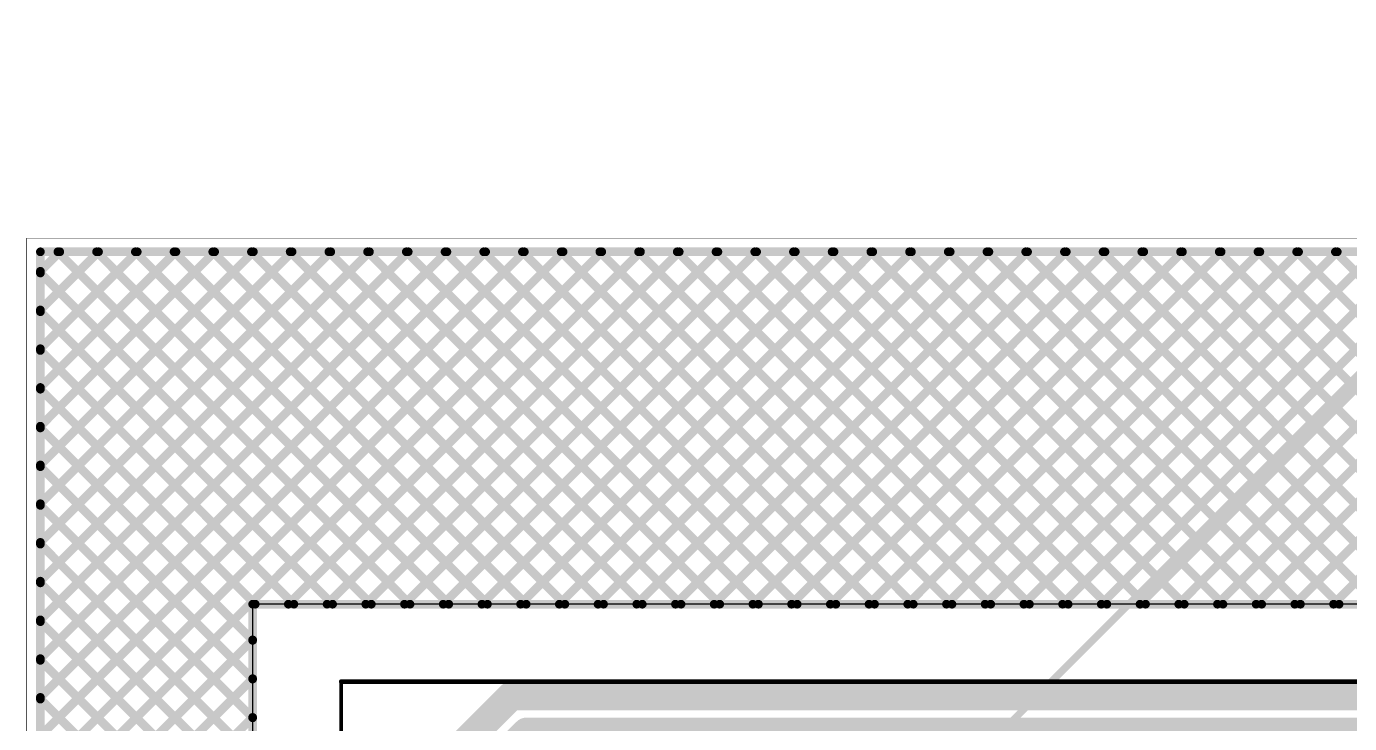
# Model space of a CAD drawing. Header units: millimetres. Extents: x 235 to 830, y 272 to 692.
# Drawn here: x 467.87 to 504.7, y 551.58 to 570.97 of the extents above; entities that cross this region are included whole.
import ezdxf

# ---------------------------------------------------------------- set-up
doc = ezdxf.new("R2010")
doc.units = ezdxf.units.MM
for name, color, linetype in [('BottomLayer', 5, 'Continuous'), ('KeepOutLayer', 6, 'Continuous'), ('Mechanical1', 6, 'Continuous'), ('Mechanical2', 216, 'Continuous'), ('Mechanical4', 56, 'Continuous'), ('TopLayer', 1, 'Continuous')]:
    doc.layers.add(name, color=color, linetype=linetype)

# ---------------------------------------------------------------- blocks, each defined once
blk = doc.blocks.new('ANTENNA_NFC_60MMX30MM_B_1')
at = {"layer": 'BottomLayer', "const_width": 0.8}
for points in [[(-29.6, 10.272), (-25.272, 14.6)], [(-25.272, 14.6), (0, 14.6)], [(0, 14.6), (1, 13.6)], [(1.651, 14.6), (25.272, 14.6)], [(25.272, 14.6), (29.6, 10.272)], [(-28.6, 9.838), (-24.838, 13.6)], [(-24.838, 13.6), (-0.492, 13.6)], [(-0.492, 13.6), (0.508, 12.6)], [(1, 13.6), (24.838, 13.6)], [(24.838, 13.6), (28.6, 9.838)], [(-27.6, 9.404), (-24.404, 12.6)], [(-24.404, 12.6), (-1, 12.6)], [(-1, 12.6), (0, 11.6)], [(0.508, 12.6), (24.404, 12.6)], [(24.404, 12.6), (27.6, 9.404)], [(-26.6, 8.97), (-23.97, 11.6)], [(-23.97, 11.6), (-1.651, 11.6)], [(0, 11.6), (23.97, 11.6)], [(23.97, 11.6), (26.6, 8.97)], [(-29.6, -10.272), (-29.6, 10.272)], [(29.6, 10.272), (29.6, -10.272)], [(-28.6, -9.838), (-28.6, 9.838)], [(28.6, -9.838), (28.6, 9.838)], [(-27.6, -9.404), (-27.6, 9.404)], [(27.6, -9.404), (27.6, 9.404)], [(-26.6, -8.97), (-26.6, 8.97)], [(26.6, -8.97), (26.6, 8.97)], [(-26.6, -8.97), (-23.97, -11.6)], [(23.97, -11.6), (26.6, -8.97)], [(-27.6, -9.404), (-24.404, -12.6)], [(24.404, -12.6), (27.6, -9.404)], [(-28.6, -9.838), (-24.838, -13.6)], [(24.838, -13.6), (28.6, -9.838)], [(-29.6, -10.272), (-25.272, -14.6)], [(25.272, -14.6), (29.6, -10.272)], [(-23.97, -11.6), (-15.494, -11.6)], [(15.494, -11.6), (23.97, -11.6)], [(-24.404, -12.6), (24.404, -12.6)], [(-24.838, -13.6), (24.838, -13.6)], [(-25.272, -14.6), (25.272, -14.6)]]:
    blk.add_lwpolyline(points, dxfattribs=at)
at = {"layer": 'BottomLayer', "const_width": 0.4}
for points in [[(-25.472, 14.6, 1), (-25.072, 14.6, 1)], [(-25.472, 14.6, 1), (-25.072, 14.6, 1)], [(-0.2, 14.6, 1), (0.2, 14.6, 1)], [(-0.2, 14.6, 1), (0.2, 14.6, 1)], [(1.451, 14.6, 1), (1.851, 14.6, 1)], [(25.072, 14.6, 1), (25.472, 14.6, 1)], [(25.072, 14.6, 1), (25.472, 14.6, 1)], [(-25.038, 13.6, 1), (-24.638, 13.6, 1)], [(-25.038, 13.6, 1), (-24.638, 13.6, 1)], [(-0.692, 13.6, 1), (-0.292, 13.6, 1)], [(-0.692, 13.6, 1), (-0.292, 13.6, 1)], [(0.8, 13.6, 1), (1.2, 13.6, 1)], [(0.8, 13.6, 1), (1.2, 13.6, 1)], [(24.638, 13.6, 1), (25.038, 13.6, 1)], [(24.638, 13.6, 1), (25.038, 13.6, 1)], [(-24.604, 12.6, 1), (-24.204, 12.6, 1)], [(-24.604, 12.6, 1), (-24.204, 12.6, 1)], [(-1.2, 12.6, 1), (-0.8, 12.6, 1)], [(-1.2, 12.6, 1), (-0.8, 12.6, 1)], [(0.308, 12.6, 1), (0.708, 12.6, 1)], [(0.308, 12.6, 1), (0.708, 12.6, 1)], [(24.204, 12.6, 1), (24.604, 12.6, 1)], [(24.204, 12.6, 1), (24.604, 12.6, 1)], [(-24.17, 11.6, 1), (-23.77, 11.6, 1)], [(-24.17, 11.6, 1), (-23.77, 11.6, 1)], [(-1.851, 11.6, 1), (-1.451, 11.6, 1)], [(-0.2, 11.6, 1), (0.2, 11.6, 1)], [(-0.2, 11.6, 1), (0.2, 11.6, 1)], [(23.77, 11.6, 1), (24.17, 11.6, 1)], [(23.77, 11.6, 1), (24.17, 11.6, 1)], [(-29.8, 10.272, 1), (-29.4, 10.272, 1)], [(-29.8, 10.272, 1), (-29.4, 10.272, 1)], [(29.4, 10.272, 1), (29.8, 10.272, 1)], [(29.4, 10.272, 1), (29.8, 10.272, 1)], [(-28.8, 9.838, 1), (-28.4, 9.838, 1)], [(-28.8, 9.838, 1), (-28.4, 9.838, 1)], [(28.4, 9.838, 1), (28.8, 9.838, 1)], [(28.4, 9.838, 1), (28.8, 9.838, 1)], [(-27.8, 9.404, 1), (-27.4, 9.404, 1)], [(-27.8, 9.404, 1), (-27.4, 9.404, 1)], [(27.4, 9.404, 1), (27.8, 9.404, 1)], [(27.4, 9.404, 1), (27.8, 9.404, 1)], [(-26.8, 8.97, 1), (-26.4, 8.97, 1)], [(-26.8, 8.97, 1), (-26.4, 8.97, 1)], [(26.4, 8.97, 1), (26.8, 8.97, 1)], [(26.4, 8.97, 1), (26.8, 8.97, 1)], [(-26.8, -8.97, 1), (-26.4, -8.97, 1)], [(-26.8, -8.97, 1), (-26.4, -8.97, 1)], [(26.4, -8.97, 1), (26.8, -8.97, 1)], [(26.4, -8.97, 1), (26.8, -8.97, 1)], [(-27.8, -9.404, 1), (-27.4, -9.404, 1)], [(-27.8, -9.404, 1), (-27.4, -9.404, 1)], [(27.4, -9.404, 1), (27.8, -9.404, 1)], [(27.4, -9.404, 1), (27.8, -9.404, 1)], [(-28.8, -9.838, 1), (-28.4, -9.838, 1)], [(-28.8, -9.838, 1), (-28.4, -9.838, 1)], [(28.4, -9.838, 1), (28.8, -9.838, 1)], [(28.4, -9.838, 1), (28.8, -9.838, 1)], [(-29.8, -10.272, 1), (-29.4, -10.272, 1)], [(-29.8, -10.272, 1), (-29.4, -10.272, 1)], [(29.4, -10.272, 1), (29.8, -10.272, 1)], [(29.4, -10.272, 1), (29.8, -10.272, 1)], [(-24.17, -11.6, 1), (-23.77, -11.6, 1)], [(-24.17, -11.6, 1), (-23.77, -11.6, 1)], [(-15.694, -11.6, 1), (-15.294, -11.6, 1)], [(-15.694, -11.6, 1), (-15.294, -11.6, 1)], [(15.294, -11.6, 1), (15.694, -11.6, 1)], [(15.294, -11.6, 1), (15.694, -11.6, 1)], [(23.77, -11.6, 1), (24.17, -11.6, 1)], [(23.77, -11.6, 1), (24.17, -11.6, 1)], [(-24.604, -12.6, 1), (-24.204, -12.6, 1)], [(-24.604, -12.6, 1), (-24.204, -12.6, 1)], [(24.204, -12.6, 1), (24.604, -12.6, 1)], [(24.204, -12.6, 1), (24.604, -12.6, 1)], [(-25.038, -13.6, 1), (-24.638, -13.6, 1)], [(-25.038, -13.6, 1), (-24.638, -13.6, 1)], [(24.638, -13.6, 1), (25.038, -13.6, 1)], [(24.638, -13.6, 1), (25.038, -13.6, 1)], [(-25.472, -14.6, 1), (-25.072, -14.6, 1)], [(-25.472, -14.6, 1), (-25.072, -14.6, 1)], [(25.072, -14.6, 1), (25.472, -14.6, 1)], [(25.072, -14.6, 1), (25.472, -14.6, 1)]]:
    blk.add_lwpolyline(points, format="xyb", close=True, dxfattribs=at)
at = {"layer": 'Mechanical1'}
for points, const_width in [([(-30, 15), (30, 15)], 0.127), ([(-30, -15), (-30, 15)], 0.1), ([(30, -15), (30, 15)], 0.1), ([(-30, -15), (30, -15)], 0.127)]:
    blk.add_lwpolyline(points, dxfattribs=dict(at, const_width=const_width))
for points, const_width in [([(-30.032, 15, 1), (-29.968, 15, 1)], 0.0635), ([(-30.025, 15, 1), (-29.975, 15, 1)], 0.05), ([(29.968, 15, 1), (30.032, 15, 1)], 0.0635), ([(29.975, 15, 1), (30.025, 15, 1)], 0.05), ([(-30.032, -15, 1), (-29.968, -15, 1)], 0.0635), ([(-30.025, -15, 1), (-29.975, -15, 1)], 0.05), ([(29.968, -15, 1), (30.032, -15, 1)], 0.0635), ([(29.975, -15, 1), (30.025, -15, 1)], 0.05)]:
    blk.add_lwpolyline(points, format="xyb", close=True, dxfattribs=dict(at, const_width=const_width))
at = {"layer": 'TopLayer', "const_width": 0.8}
for points in [[(-1.349, 11.6), (1.651, 14.6)], [(-1.651, 11.6), (-1.349, 11.6)]]:
    blk.add_lwpolyline(points, dxfattribs=at)
at = {"layer": 'TopLayer', "const_width": 0.4}
for points in [[(1.451, 14.6, 1), (1.851, 14.6, 1)], [(-1.851, 11.6, 1), (-1.451, 11.6, 1)], [(-1.549, 11.6, 1), (-1.149, 11.6, 1)], [(-1.549, 11.6, 1), (-1.149, 11.6, 1)]]:
    blk.add_lwpolyline(points, format="xyb", close=True, dxfattribs=at)

msp = doc.modelspace()

# ---------------------------------------------------------------- linework, layer by layer
at = {"layer": 'BottomLayer'}
for p, q in [((538.934, 554.902), (474.164, 554.902)), ((474.164, 554.902), (474.164, 520.533))]:
    msp.add_line(p, q, dxfattribs=at)
at = {"layer": 'KeepOutLayer', "const_width": 0.0127}
for points in [[(467.874, 565.086), (509.924, 565.086)], [(467.874, 520.603), (467.874, 565.086)]]:
    msp.add_lwpolyline(points, dxfattribs=at)
at = {"layer": 'KeepOutLayer', "const_width": 0.00635}
msp.add_lwpolyline([(467.871, 565.086, 1), (467.877, 565.086, 1)], format="xyb", close=True, dxfattribs=at)
msp.add_lwpolyline([(467.871, 565.086, 1), (467.877, 565.086, 1)], format="xyb", close=True, dxfattribs=at)
at = {"layer": 'Mechanical2', "const_width": 0.203}
msp.add_lwpolyline([(473.792, 530.137), (514.526, 570.871)], dxfattribs=at)
at = {"layer": 'Mechanical4', "const_width": 0.0127}
for points in [[(467.874, 565.086), (509.924, 565.086)], [(467.874, 520.603), (467.874, 565.086)]]:
    msp.add_lwpolyline(points, dxfattribs=at)
at = {"layer": 'Mechanical4', "const_width": 0.00635}
msp.add_lwpolyline([(467.871, 565.086, 1), (467.877, 565.086, 1)], format="xyb", close=True, dxfattribs=at)
msp.add_lwpolyline([(467.871, 565.086, 1), (467.877, 565.086, 1)], format="xyb", close=True, dxfattribs=at)
at = {"layer": 'TopLayer'}
for p, q in [((538.934, 554.902), (474.164, 554.902)), ((474.164, 554.902), (474.164, 520.533))]:
    msp.add_line(p, q, dxfattribs=at)
at = {"layer": 'TopLayer', "const_width": 0.241}
for points in [[(501.02, 554.902), (511.049, 564.931)], [(468.255, 564.705), (509.924, 564.705)], [(468.255, 557.698), (475.262, 564.705)], [(468.255, 556.621), (476.34, 564.705)], [(468.255, 558.776), (474.184, 564.705)], [(468.255, 555.543), (477.417, 564.705)], [(468.255, 551.233), (481.728, 564.705)], [(468.255, 550.155), (482.805, 564.705)], [(468.255, 553.388), (479.572, 564.705)], [(468.255, 552.31), (480.65, 564.705)], [(468.255, 554.466), (478.495, 564.705)], [(468.255, 563.087), (469.874, 564.705)], [(468.255, 562.009), (470.951, 564.705)], [(468.255, 564.164), (468.796, 564.705)], [(468.255, 559.854), (473.107, 564.705)], [(468.255, 560.931), (472.029, 564.705)], [(468.255, 549.077), (483.883, 564.705)], [(468.255, 520.603), (468.255, 564.705)], [(468.743, 564.705), (478.546, 554.902)], [(469.82, 564.705), (479.624, 554.902)], [(470.898, 564.705), (480.701, 554.902)], [(471.976, 564.705), (481.779, 554.902)], [(473.053, 564.705), (482.856, 554.902)], [(474.131, 564.705), (483.934, 554.902)], [(475.157, 554.902), (484.961, 564.705)], [(475.208, 564.705), (485.012, 554.902)], [(476.235, 554.902), (486.038, 564.705)], [(476.286, 564.705), (486.089, 554.902)], [(477.313, 554.902), (487.116, 564.705)], [(477.364, 564.705), (487.167, 554.902)], [(478.39, 554.902), (488.193, 564.705)], [(478.441, 564.705), (488.245, 554.902)], [(479.468, 554.902), (489.271, 564.705)], [(479.519, 564.705), (489.322, 554.902)], [(480.545, 554.902), (490.349, 564.705)], [(480.597, 564.705), (490.4, 554.902)], [(481.623, 554.902), (491.426, 564.705)], [(481.674, 564.705), (491.477, 554.902)], [(482.701, 554.902), (492.504, 564.705)], [(482.752, 564.705), (492.555, 554.902)], [(483.778, 554.902), (493.582, 564.705)], [(483.829, 564.705), (493.633, 554.902)], [(484.856, 554.902), (494.659, 564.705)], [(484.907, 564.705), (494.71, 554.902)], [(485.934, 554.902), (495.737, 564.705)], [(485.985, 564.705), (495.788, 554.902)], [(487.011, 554.902), (496.815, 564.705)], [(487.062, 564.705), (496.866, 554.902)], [(488.089, 554.902), (497.892, 564.705)], [(488.14, 564.705), (497.943, 554.902)], [(489.167, 554.902), (498.97, 564.705)], [(489.218, 564.705), (499.021, 554.902)], [(490.244, 554.902), (500.047, 564.705)], [(490.295, 564.705), (500.098, 554.902)], [(491.322, 554.902), (501.125, 564.705)], [(491.373, 564.705), (501.176, 554.902)], [(492.399, 554.902), (502.203, 564.705)], [(492.451, 564.705), (502.254, 554.902)], [(493.477, 554.902), (503.28, 564.705)], [(493.528, 564.705), (503.331, 554.902)], [(494.555, 554.902), (504.358, 564.705)], [(494.606, 564.705), (504.409, 554.902)], [(495.632, 554.902), (505.436, 564.705)], [(495.683, 564.705), (505.487, 554.902)], [(496.71, 554.902), (506.513, 564.705)], [(496.761, 564.705), (506.564, 554.902)], [(497.788, 554.902), (507.591, 564.705)], [(497.839, 564.705), (507.642, 554.902)], [(498.865, 554.902), (508.668, 564.705)], [(498.916, 564.705), (508.72, 554.902)], [(499.943, 554.902), (509.746, 564.705)], [(499.994, 564.705), (509.797, 554.902)], [(501.072, 564.705), (510.875, 554.902)], [(502.149, 564.705), (511.952, 554.902)], [(503.227, 564.705), (513.03, 554.902)], [(504.304, 564.705), (514.108, 554.902)], [(468.255, 564.115), (477.468, 554.902)], [(502.098, 554.902), (511.049, 563.853)], [(468.255, 563.037), (476.391, 554.902)], [(503.176, 554.902), (511.049, 562.776)], [(468.255, 561.96), (475.313, 554.902)], [(504.253, 554.902), (511.109, 561.758)], [(468.255, 560.882), (474.235, 554.902)], [(468.255, 559.805), (474.164, 553.896)], [(468.255, 558.727), (474.164, 552.818)], [(468.255, 557.649), (474.164, 551.74)], [(468.255, 556.572), (474.164, 550.663)], [(468.255, 555.494), (474.164, 549.585)], [(474.164, 554.902), (538.934, 554.902)], [(474.164, 520.533), (474.164, 554.902)], [(468.255, 554.416), (474.164, 548.507)], [(468.255, 548), (474.164, 553.909)], [(468.255, 553.339), (474.164, 547.43)], [(468.255, 546.922), (474.164, 552.831)], [(468.255, 552.261), (474.164, 546.352)], [(468.255, 545.845), (474.164, 551.754)]]:
    msp.add_lwpolyline(points, dxfattribs=at)
at = {"layer": 'TopLayer', "const_width": 0.121}
for points in [[(468.195, 564.705, 1), (468.315, 564.705, 1)], [(468.195, 564.705, 1), (468.315, 564.705, 1)], [(468.682, 564.705, 1), (468.803, 564.705, 1)], [(468.736, 564.705, 1), (468.856, 564.705, 1)], [(469.76, 564.705, 1), (469.881, 564.705, 1)], [(469.813, 564.705, 1), (469.934, 564.705, 1)], [(470.838, 564.705, 1), (470.958, 564.705, 1)], [(470.891, 564.705, 1), (471.012, 564.705, 1)], [(471.915, 564.705, 1), (472.036, 564.705, 1)], [(471.969, 564.705, 1), (472.089, 564.705, 1)], [(472.993, 564.705, 1), (473.113, 564.705, 1)], [(473.046, 564.705, 1), (473.167, 564.705, 1)], [(474.07, 564.705, 1), (474.191, 564.705, 1)], [(474.124, 564.705, 1), (474.245, 564.705, 1)], [(475.148, 564.705, 1), (475.269, 564.705, 1)], [(475.202, 564.705, 1), (475.322, 564.705, 1)], [(476.226, 564.705, 1), (476.346, 564.705, 1)], [(476.279, 564.705, 1), (476.4, 564.705, 1)], [(477.303, 564.705, 1), (477.424, 564.705, 1)], [(477.357, 564.705, 1), (477.477, 564.705, 1)], [(478.381, 564.705, 1), (478.502, 564.705, 1)], [(478.434, 564.705, 1), (478.555, 564.705, 1)], [(479.459, 564.705, 1), (479.579, 564.705, 1)], [(479.512, 564.705, 1), (479.633, 564.705, 1)], [(480.536, 564.705, 1), (480.657, 564.705, 1)], [(480.59, 564.705, 1), (480.71, 564.705, 1)], [(481.614, 564.705, 1), (481.735, 564.705, 1)], [(481.667, 564.705, 1), (481.788, 564.705, 1)], [(482.692, 564.705, 1), (482.812, 564.705, 1)], [(482.745, 564.705, 1), (482.866, 564.705, 1)], [(483.769, 564.705, 1), (483.89, 564.705, 1)], [(483.823, 564.705, 1), (483.943, 564.705, 1)], [(484.847, 564.705, 1), (484.967, 564.705, 1)], [(484.9, 564.705, 1), (485.021, 564.705, 1)], [(485.924, 564.705, 1), (486.045, 564.705, 1)], [(485.978, 564.705, 1), (486.099, 564.705, 1)], [(487.002, 564.705, 1), (487.123, 564.705, 1)], [(487.056, 564.705, 1), (487.176, 564.705, 1)], [(488.08, 564.705, 1), (488.2, 564.705, 1)], [(488.133, 564.705, 1), (488.254, 564.705, 1)], [(489.157, 564.705, 1), (489.278, 564.705, 1)], [(489.211, 564.705, 1), (489.331, 564.705, 1)], [(490.235, 564.705, 1), (490.356, 564.705, 1)], [(490.288, 564.705, 1), (490.409, 564.705, 1)], [(491.313, 564.705, 1), (491.433, 564.705, 1)], [(491.366, 564.705, 1), (491.487, 564.705, 1)], [(492.39, 564.705, 1), (492.511, 564.705, 1)], [(492.444, 564.705, 1), (492.564, 564.705, 1)], [(493.468, 564.705, 1), (493.588, 564.705, 1)], [(493.521, 564.705, 1), (493.642, 564.705, 1)], [(494.545, 564.705, 1), (494.666, 564.705, 1)], [(494.599, 564.705, 1), (494.72, 564.705, 1)], [(495.623, 564.705, 1), (495.744, 564.705, 1)], [(495.677, 564.705, 1), (495.797, 564.705, 1)], [(496.701, 564.705, 1), (496.821, 564.705, 1)], [(496.754, 564.705, 1), (496.875, 564.705, 1)], [(497.778, 564.705, 1), (497.899, 564.705, 1)], [(497.832, 564.705, 1), (497.952, 564.705, 1)], [(498.856, 564.705, 1), (498.977, 564.705, 1)], [(498.909, 564.705, 1), (499.03, 564.705, 1)], [(499.934, 564.705, 1), (500.054, 564.705, 1)], [(499.987, 564.705, 1), (500.108, 564.705, 1)], [(501.011, 564.705, 1), (501.132, 564.705, 1)], [(501.065, 564.705, 1), (501.185, 564.705, 1)], [(502.089, 564.705, 1), (502.21, 564.705, 1)], [(502.142, 564.705, 1), (502.263, 564.705, 1)], [(503.166, 564.705, 1), (503.287, 564.705, 1)], [(503.22, 564.705, 1), (503.341, 564.705, 1)], [(504.244, 564.705, 1), (504.365, 564.705, 1)], [(504.298, 564.705, 1), (504.418, 564.705, 1)], [(468.195, 564.164, 1), (468.315, 564.164, 1)], [(468.195, 564.115, 1), (468.315, 564.115, 1)], [(468.195, 563.087, 1), (468.315, 563.087, 1)], [(468.195, 563.037, 1), (468.315, 563.037, 1)], [(468.195, 562.009, 1), (468.315, 562.009, 1)], [(468.195, 561.96, 1), (468.315, 561.96, 1)], [(468.195, 560.931, 1), (468.315, 560.931, 1)], [(468.195, 560.882, 1), (468.315, 560.882, 1)], [(468.195, 559.854, 1), (468.315, 559.854, 1)], [(468.195, 559.805, 1), (468.315, 559.805, 1)], [(468.195, 558.776, 1), (468.315, 558.776, 1)], [(468.195, 558.727, 1), (468.315, 558.727, 1)], [(468.195, 557.698, 1), (468.315, 557.698, 1)], [(468.195, 557.649, 1), (468.315, 557.649, 1)], [(468.195, 556.621, 1), (468.315, 556.621, 1)], [(468.195, 556.572, 1), (468.315, 556.572, 1)], [(468.195, 555.543, 1), (468.315, 555.543, 1)], [(468.195, 555.494, 1), (468.315, 555.494, 1)], [(474.104, 554.902, 1), (474.224, 554.902, 1)], [(474.104, 554.902, 1), (474.224, 554.902, 1)], [(474.175, 554.902, 1), (474.296, 554.902, 1)], [(475.097, 554.902, 1), (475.218, 554.902, 1)], [(475.253, 554.902, 1), (475.373, 554.902, 1)], [(476.175, 554.902, 1), (476.295, 554.902, 1)], [(476.33, 554.902, 1), (476.451, 554.902, 1)], [(477.252, 554.902, 1), (477.373, 554.902, 1)], [(477.408, 554.902, 1), (477.529, 554.902, 1)], [(478.33, 554.902, 1), (478.451, 554.902, 1)], [(478.486, 554.902, 1), (478.606, 554.902, 1)], [(479.408, 554.902, 1), (479.528, 554.902, 1)], [(479.563, 554.902, 1), (479.684, 554.902, 1)], [(480.485, 554.902, 1), (480.606, 554.902, 1)], [(480.641, 554.902, 1), (480.761, 554.902, 1)], [(481.563, 554.902, 1), (481.683, 554.902, 1)], [(481.718, 554.902, 1), (481.839, 554.902, 1)], [(482.64, 554.902, 1), (482.761, 554.902, 1)], [(482.796, 554.902, 1), (482.917, 554.902, 1)], [(483.718, 554.902, 1), (483.839, 554.902, 1)], [(483.874, 554.902, 1), (483.994, 554.902, 1)], [(484.796, 554.902, 1), (484.916, 554.902, 1)], [(484.951, 554.902, 1), (485.072, 554.902, 1)], [(485.873, 554.902, 1), (485.994, 554.902, 1)], [(486.029, 554.902, 1), (486.15, 554.902, 1)], [(486.951, 554.902, 1), (487.072, 554.902, 1)], [(487.107, 554.902, 1), (487.227, 554.902, 1)], [(488.029, 554.902, 1), (488.149, 554.902, 1)], [(488.184, 554.902, 1), (488.305, 554.902, 1)], [(489.106, 554.902, 1), (489.227, 554.902, 1)], [(489.262, 554.902, 1), (489.383, 554.902, 1)], [(490.184, 554.902, 1), (490.304, 554.902, 1)], [(490.339, 554.902, 1), (490.46, 554.902, 1)], [(491.261, 554.902, 1), (491.382, 554.902, 1)], [(491.417, 554.902, 1), (491.538, 554.902, 1)], [(492.339, 554.902, 1), (492.46, 554.902, 1)], [(492.495, 554.902, 1), (492.615, 554.902, 1)], [(493.417, 554.902, 1), (493.537, 554.902, 1)], [(493.572, 554.902, 1), (493.693, 554.902, 1)], [(494.494, 554.902, 1), (494.615, 554.902, 1)], [(494.65, 554.902, 1), (494.771, 554.902, 1)], [(495.572, 554.902, 1), (495.693, 554.902, 1)], [(495.728, 554.902, 1), (495.848, 554.902, 1)], [(496.65, 554.902, 1), (496.77, 554.902, 1)], [(496.805, 554.902, 1), (496.926, 554.902, 1)], [(497.727, 554.902, 1), (497.848, 554.902, 1)], [(497.883, 554.902, 1), (498.004, 554.902, 1)], [(498.805, 554.902, 1), (498.926, 554.902, 1)], [(498.961, 554.902, 1), (499.081, 554.902, 1)], [(499.883, 554.902, 1), (500.003, 554.902, 1)], [(500.038, 554.902, 1), (500.159, 554.902, 1)], [(500.96, 554.902, 1), (501.081, 554.902, 1)], [(501.116, 554.902, 1), (501.236, 554.902, 1)], [(502.038, 554.902, 1), (502.158, 554.902, 1)], [(502.193, 554.902, 1), (502.314, 554.902, 1)], [(503.115, 554.902, 1), (503.236, 554.902, 1)], [(503.271, 554.902, 1), (503.392, 554.902, 1)], [(504.193, 554.902, 1), (504.314, 554.902, 1)], [(504.349, 554.902, 1), (504.469, 554.902, 1)], [(468.195, 554.466, 1), (468.315, 554.466, 1)], [(468.195, 554.416, 1), (468.315, 554.416, 1)], [(474.104, 553.909, 1), (474.224, 553.909, 1)], [(474.104, 553.896, 1), (474.224, 553.896, 1)], [(468.195, 553.388, 1), (468.315, 553.388, 1)], [(468.195, 553.339, 1), (468.315, 553.339, 1)], [(474.104, 552.831, 1), (474.224, 552.831, 1)], [(474.104, 552.818, 1), (474.224, 552.818, 1)], [(468.195, 552.31, 1), (468.315, 552.31, 1)], [(468.195, 552.261, 1), (468.315, 552.261, 1)], [(474.104, 551.754, 1), (474.224, 551.754, 1)], [(474.104, 551.74, 1), (474.224, 551.74, 1)]]:
    msp.add_lwpolyline(points, format="xyb", close=True, dxfattribs=at)

# ---------------------------------------------------------------- block references
msp.add_blockref('ANTENNA_NFC_60MMX30MM_B_1', (506.631, 537.748))

doc.saveas('drawing.dxf')
